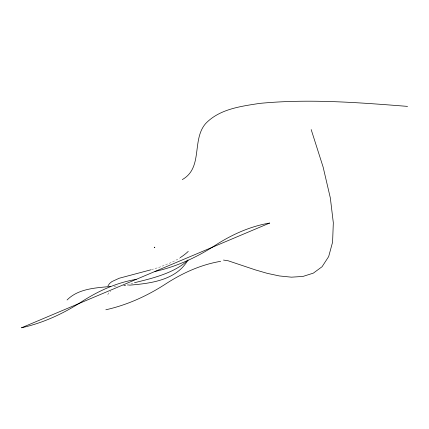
<?xml version="1.0" encoding="UTF-8"?>
<svg xmlns="http://www.w3.org/2000/svg" width="429" height="429" viewBox="0 0 429 429"><rect width="100%" height="100%" fill="white"/><g stroke="black" fill="none" stroke-linecap="round" stroke-linejoin="round"><path stroke-width="0.32" stroke-dasharray="2.15 1.61" d="M107.733 294.659L109.197 292.353L110.655 291.152M151.426 269.659L159.706 267.117L172.099 262.146A84.138 44.584 1.7 0 0 179.617 258.027M123.616 285.521L133.869 282.856M123.729 285.558L128.748 285.21M113.996 286.223L117.975 285.955"/><path stroke-width="0.64" d="M187.95 260.044C176.287 280.303 150.509 283.462 129.376 285.167M107.99 285.912L109.459 283.607L111.883 281.601L119.198 278.244L150.788 269.836M67.058 299.989C78.4 288.572 95.619 287.907 110.682 286.449M182.298 179.595C203.378 167.712 191.447 139.715 205.732 123.472C219.594 109.03 240.664 106.349 259.459 103.416C308.751 98.622 358.333 102.531 407.55 106.387M154.263 247.329L154.719 247.168L154.472 247.463M154.419 247.431L154.842 247.249M154.928 271.477C176.249 266.736 196.332 257.593 214.613 245.737C231.376 234.819 249.898 226.356 269.728 223.032L21.45 327.804C42.771 323.064 62.859 313.921 81.14 302.064C97.898 291.146 116.42 282.684 136.25 279.359M105.845 309.776C127.166 305.04 147.254 295.892 165.535 284.036C182.293 273.117 200.815 264.655 220.645 261.331M134.497 282.7C147.185 279.617 159.979 276.48 171.841 270.892A84.138 44.584 1.7 0 0 187.999 260.14M223.504 260.071L228.228 260.8L255.48 269.927L267.192 273.332L279.354 275.944L291.441 277.172L302.933 276.437L313.315 273.15L322.066 266.731L328.662 256.59L332.588 242.138L333.322 222.796L330.341 197.978L323.134 167.096L311.175 129.563M188.261 251.394A84.138 44.584 1.7 0 1 180.169 257.673"/></g></svg>
